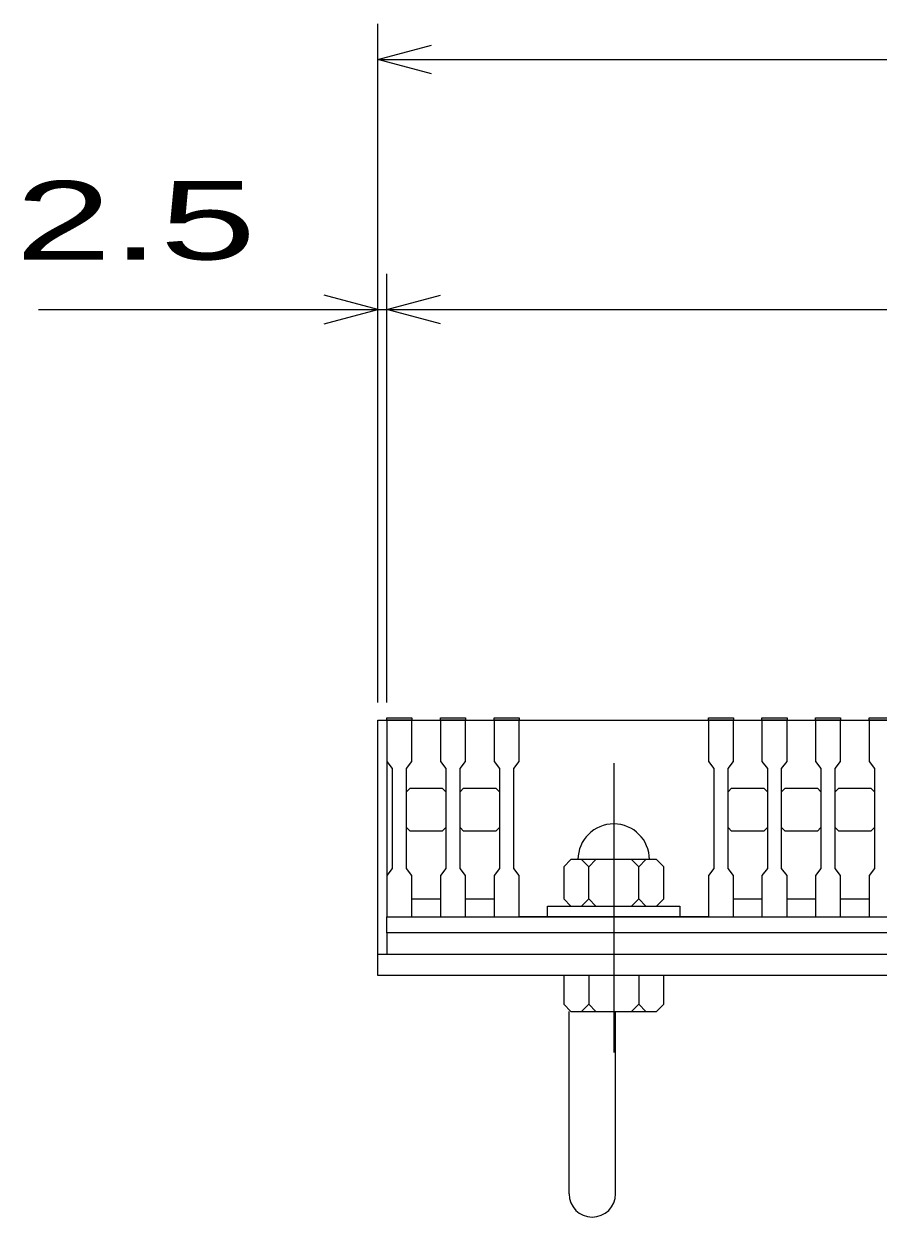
# Model space of a CAD drawing. Units: millimetres, scale not verified. Extents: x -1820 to 1731, y -1282 to 1054.
# Drawn here: x -1454.1 to -1215, y -781.1 to -447 of the extents above; entities that cross this region are included whole.
import ezdxf
from ezdxf.enums import TextEntityAlignment as Align

# ---------------------------------------------------------------- set-up
doc = ezdxf.new("R2010")
doc.units = ezdxf.units.MM
doc.header["$LTSCALE"] = 10
doc.linetypes.add('CHAIN', pattern=[18.5, 12, -1.5, 3.5, -1.5])
for name, color, linetype, lineweight in [('16', 3, 'Continuous', 25), ('19', 6, 'Continuous', 25), ('22', 2, 'Continuous', 25)]:
    doc.layers.add(name, color=color, linetype=linetype, lineweight=lineweight)
doc.styles.add('ベクトル', font='')
doc.styles.get('ベクトル').set_extended_font_data('ベクトル')

msp = doc.modelspace()

# ---------------------------------------------------------------- linework, layer by layer
at = {"layer": '16'}
for p, q in [((-1352.5, -642), (-1352.5, -641.3)), ((-1352.5, -641.3), (-1345.5, -641.3)), ((-1345.5, -641.3), (-1345.5, -642)), ((-1337.5, -642), (-1337.5, -641.3)), ((-1337.5, -641.3), (-1330.5, -641.3)), ((-1330.5, -641.3), (-1330.5, -642)), ((-1322.5, -642), (-1322.5, -641.3)), ((-1322.5, -641.3), (-1315.5, -641.3)), ((-1315.5, -641.3), (-1315.5, -642)), ((-1262.5, -642), (-1262.5, -641.3)), ((-1262.5, -641.3), (-1255.5, -641.3)), ((-1255.5, -641.3), (-1255.5, -642)), ((-1247.5, -642), (-1247.5, -641.3)), ((-1247.5, -641.3), (-1240.5, -641.3)), ((-1240.5, -641.3), (-1240.5, -642)), ((-1232.5, -642), (-1232.5, -641.3)), ((-1232.5, -641.3), (-1225.5, -641.3)), ((-1225.5, -641.3), (-1225.5, -642)), ((-1217.5, -642), (-1217.5, -641.3)), ((-1217.5, -641.3), (-1210.5, -641.3)), ((-1352.5, -642), (-1352.5, -653.5)), ((-1345.5, -642), (-1352.5, -642)), ((-1352.5, -642), (-1352.5, -692)), ((-1352.5, -642), (-852.5, -642)), ((-1345.5, -653.5), (-1345.5, -642)), ((-1337.5, -642), (-1337.5, -653.5)), ((-1330.5, -642), (-1337.5, -642)), ((-1330.5, -653.5), (-1330.5, -642)), ((-1322.5, -642), (-1322.5, -653.5)), ((-1315.5, -642), (-1322.5, -642)), ((-1315.5, -653.5), (-1315.5, -642)), ((-1315.5, -642), (-1262.5, -642)), ((-1262.5, -642), (-1262.5, -653.5)), ((-1255.5, -642), (-1262.5, -642)), ((-1255.5, -653.5), (-1255.5, -642)), ((-1247.5, -642), (-1247.5, -653.5)), ((-1240.5, -642), (-1247.5, -642)), ((-1240.5, -653.5), (-1240.5, -642)), ((-1232.5, -642), (-1232.5, -653.5)), ((-1225.5, -642), (-1232.5, -642)), ((-1225.5, -653.5), (-1225.5, -642)), ((-1217.5, -642), (-1217.5, -653.5)), ((-1210.5, -642), (-1217.5, -642)), ((-1352.5, -653.5), (-1351, -655.5)), ((-1347, -655.5), (-1345.5, -653.5)), ((-1337.5, -653.5), (-1336, -655.5)), ((-1332, -655.5), (-1330.5, -653.5)), ((-1322.5, -653.5), (-1321, -655.5)), ((-1317, -655.5), (-1315.5, -653.5)), ((-1262.5, -653.5), (-1261, -655.5)), ((-1257, -655.5), (-1255.5, -653.5)), ((-1247.5, -653.5), (-1246, -655.5)), ((-1242, -655.5), (-1240.5, -653.5)), ((-1232.5, -653.5), (-1231, -655.5)), ((-1227, -655.5), (-1225.5, -653.5)), ((-1217.5, -653.5), (-1216, -655.5)), ((-1351, -655.5), (-1351, -683.5)), ((-1347, -683.5), (-1347, -655.5)), ((-1336, -655.5), (-1336, -683.5)), ((-1332, -683.5), (-1332, -655.5)), ((-1321, -655.5), (-1321, -683.5)), ((-1317, -683.5), (-1317, -655.5)), ((-1261, -655.5), (-1261, -683.5)), ((-1257, -683.5), (-1257, -655.5)), ((-1246, -655.5), (-1246, -683.5)), ((-1242, -683.5), (-1242, -655.5)), ((-1231, -655.5), (-1231, -683.5)), ((-1227, -683.5), (-1227, -655.5)), ((-1216, -655.5), (-1216, -683.5)), ((-1347, -662), (-1346, -661)), ((-1346, -661), (-1337, -661)), ((-1337, -661), (-1336, -662)), ((-1332, -662), (-1331, -661)), ((-1331, -661), (-1322, -661)), ((-1322, -661), (-1321, -662)), ((-1257, -662), (-1256, -661)), ((-1256, -661), (-1247, -661)), ((-1247, -661), (-1246, -662)), ((-1242, -662), (-1241, -661)), ((-1241, -661), (-1232, -661)), ((-1232, -661), (-1231, -662)), ((-1227, -662), (-1226, -661)), ((-1226, -661), (-1217, -661)), ((-1217, -661), (-1216, -662)), ((-1346, -673), (-1347, -672)), ((-1337, -673), (-1346, -673)), ((-1336, -672), (-1337, -673)), ((-1331, -673), (-1332, -672)), ((-1322, -673), (-1331, -673)), ((-1321, -672), (-1322, -673)), ((-1256, -673), (-1257, -672)), ((-1247, -673), (-1256, -673)), ((-1246, -672), (-1247, -673)), ((-1241, -673), (-1242, -672)), ((-1232, -673), (-1241, -673)), ((-1231, -672), (-1232, -673)), ((-1226, -673), (-1227, -672)), ((-1217, -673), (-1226, -673)), ((-1216, -672), (-1217, -673)), ((-1301, -681), (-1303, -683)), ((-1277, -681), (-1301, -681)), ((-1296, -683), (-1298, -681)), ((-1294, -681), (-1296, -683)), ((-1282, -683), (-1284, -681)), ((-1280, -681), (-1282, -683)), ((-1275, -683), (-1277, -681)), ((-1351, -683.5), (-1352.5, -685.5)), ((-1345.5, -685.5), (-1347, -683.5)), ((-1336, -683.5), (-1337.5, -685.5)), ((-1330.5, -685.5), (-1332, -683.5)), ((-1321, -683.5), (-1322.5, -685.5)), ((-1315.5, -685.5), (-1317, -683.5)), ((-1303, -683), (-1303, -692)), ((-1296, -692), (-1296, -683)), ((-1282, -692), (-1282, -683)), ((-1275, -692), (-1275, -683)), ((-1261, -683.5), (-1262.5, -685.5)), ((-1255.5, -685.5), (-1257, -683.5)), ((-1246, -683.5), (-1247.5, -685.5)), ((-1240.5, -685.5), (-1242, -683.5)), ((-1231, -683.5), (-1232.5, -685.5)), ((-1225.5, -685.5), (-1227, -683.5)), ((-1216, -683.5), (-1217.5, -685.5)), ((-1352.5, -685.5), (-1352.5, -697)), ((-1345.5, -697), (-1345.5, -685.5)), ((-1337.5, -685.5), (-1337.5, -697)), ((-1330.5, -697), (-1330.5, -685.5)), ((-1322.5, -685.5), (-1322.5, -697)), ((-1315.5, -697), (-1315.5, -685.5)), ((-1262.5, -685.5), (-1262.5, -697)), ((-1255.5, -697), (-1255.5, -685.5)), ((-1247.5, -685.5), (-1247.5, -697)), ((-1240.5, -697), (-1240.5, -685.5)), ((-1232.5, -685.5), (-1232.5, -697)), ((-1225.5, -697), (-1225.5, -685.5)), ((-1217.5, -685.5), (-1217.5, -697)), ((-1345.5, -692), (-1337.5, -692)), ((-1330.5, -692), (-1322.5, -692)), ((-1307.5, -697), (-1307.5, -694)), ((-1307.5, -694), (-1270.5, -694)), ((-1303, -692), (-1301, -694)), ((-1298, -694), (-1296, -692)), ((-1296, -692), (-1294, -694)), ((-1284, -694), (-1282, -692)), ((-1282, -692), (-1280, -694)), ((-1277, -694), (-1275, -692)), ((-1270.5, -694), (-1270.5, -697)), ((-1255.5, -692), (-1247.5, -692)), ((-1240.5, -692), (-1232.5, -692)), ((-1225.5, -692), (-1217.5, -692)), ((-1352.5, -697), (-1345.5, -697)), ((-1352.5, -697), (-852.5, -697)), ((-1352.5, -701.5), (-1352.5, -697)), ((-1337.5, -697), (-1330.5, -697)), ((-1322.5, -697), (-1315.5, -697)), ((-1262.5, -697), (-1315.5, -697)), ((-1270.5, -697), (-1307.5, -697)), ((-1262.5, -697), (-1255.5, -697)), ((-1247.5, -697), (-1240.5, -697)), ((-1232.5, -697), (-1225.5, -697)), ((-1217.5, -697), (-1210.5, -697)), ((-852.5, -701.5), (-1352.5, -701.5)), ((-1352.5, -701.5), (-1352.5, -707.5)), ((-1352.5, -707.5), (-852.5, -707.5))]:
    msp.add_line(p, q, dxfattribs=at)
at = {"layer": '16', "linetype": 'CHAIN'}
msp.add_line((-1289, -654), (-1289, -735), dxfattribs=at)
at = {"layer": '16'}
msp.add_arc((-1289, -681), 10, 0, 180, dxfattribs=at)
at = {"layer": '19'}
for p, q in [((-1355, -707.5), (-1355, -642)), ((-1355, -642), (-1352.5, -642)), ((-1355, -707.5), (-345, -707.5)), ((-1355, -713.5), (-1355, -707.5)), ((-345, -713.5), (-1355, -713.5)), ((-1303, -713.5), (-1303, -721.5)), ((-1275, -713.5), (-1303, -713.5)), ((-1296, -713.5), (-1296, -721.5)), ((-1282, -713.5), (-1282, -721.5)), ((-1275, -721.5), (-1275, -713.5)), ((-1303, -721.5), (-1301, -723.5)), ((-1296, -721.5), (-1298, -723.5)), ((-1294, -723.5), (-1296, -721.5)), ((-1282, -721.5), (-1284, -723.5)), ((-1280, -723.5), (-1282, -721.5)), ((-1277, -723.5), (-1275, -721.5)), ((-1301.5, -774.61), (-1301.5, -723.5)), ((-1301, -723.5), (-1277, -723.5)), ((-1288.5, -774.61), (-1288.5, -723.5))]:
    msp.add_line(p, q, dxfattribs=at)
msp.add_arc((-1295, -774.61), 6.5, 180, 0, dxfattribs=at)
at = {"layer": '22', "color": 4}
for p, q in [((-1355, -637), (-1355, -447)), ((-1355, -457), (-1340, -453)), ((-1340, -461), (-1355, -457)), ((-1355, -457), (-345, -457)), ((-1355, -637), (-1355, -517)), ((-1352.5, -637), (-1352.5, -517)), ((-1355, -527), (-1370, -523)), ((-1352.5, -527), (-1337.5, -523)), ((-1450, -527), (-1355, -527)), ((-1370, -531), (-1355, -527)), ((-1355, -527), (-1352.5, -527)), ((-1337.5, -531), (-1352.5, -527)), ((-1352.5, -527), (-852.5, -527))]:
    msp.add_line(p, q, dxfattribs=at)

# ---------------------------------------------------------------- texts
at = {"layer": '22', "style": 'ベクトル', "width": 1.65}
msp.add_text(' 2.5 ', height=21.99, dxfattribs=at).set_placement((-1470, -502), align=Align.MIDDLE_LEFT)

doc.saveas('drawing.dxf')
